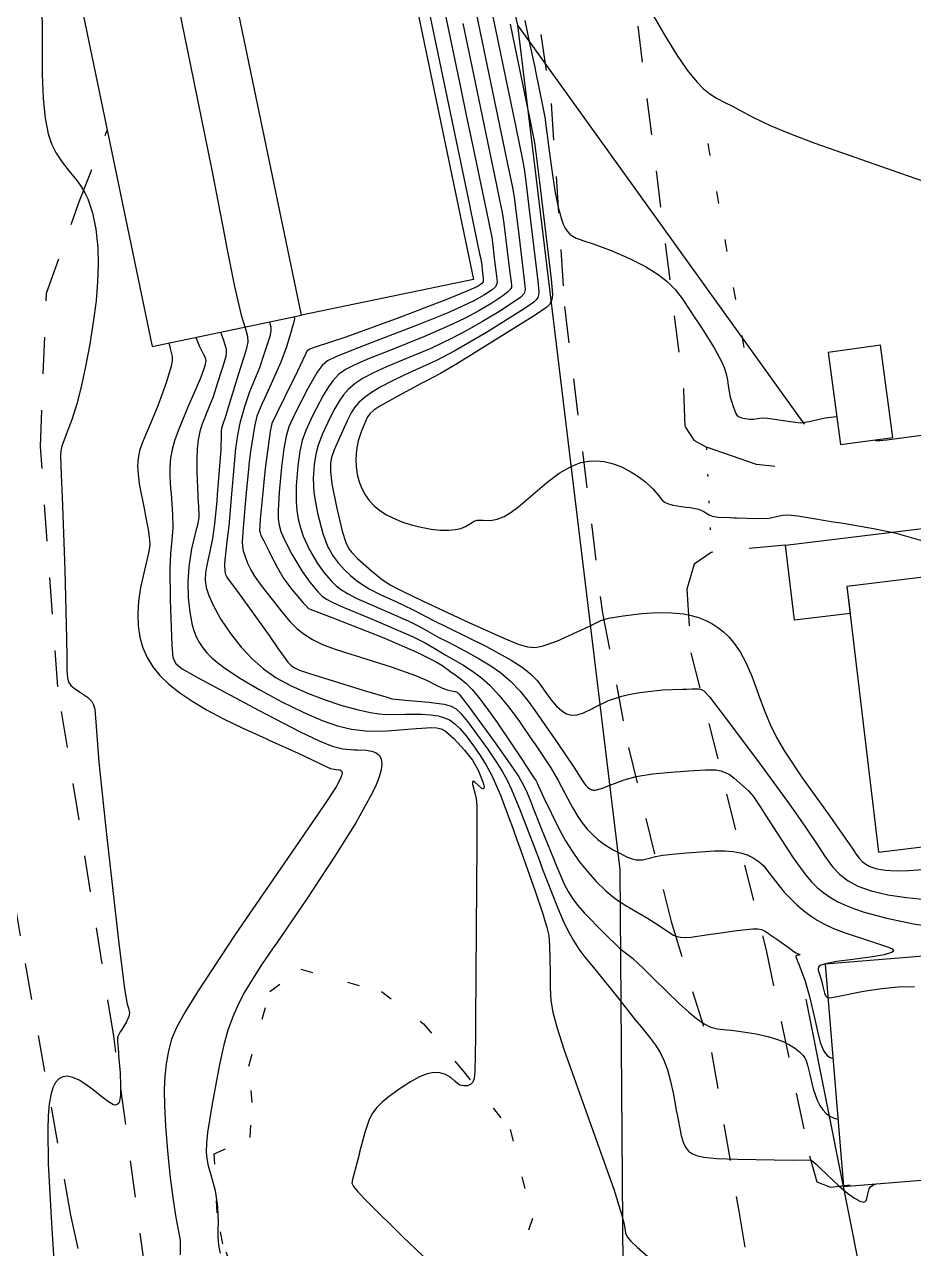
# Model space of a CAD drawing. Header units: metres. Extents: x 1233805 to 1234355, y 654698 to 655114.
# Drawn here: x 1234159.9 to 1234196.4, y 654823.4 to 654873.7 of the extents above; entities that cross this region are included whole.
import ezdxf

# ---------------------------------------------------------------- set-up
doc = ezdxf.new("R2010")
doc.units = ezdxf.units.M
for name, pattern in [('ИИDash_05_15', [2, 0.5, -1.5]), ('ИИDash_15_15', [3, 1.5, -1.5]), ('ИИDot', [1, 0, -1])]:
    doc.linetypes.add(name, pattern=pattern)
for name, color, linetype, lineweight in [('ИИ_ГОРИЗОНТАЛИ_ОСН', 32, 'Continuous', 25), ('ИИ_ГОРИЗОНТАЛИ_УТОЛЩ', 32, 'Continuous', 30), ('ИИ_ДОРОГИ_АД', 7, 'Continuous', 25), ('ИИ_ЛЭП_НН', 250, 'Continuous', 25), ('ИИ_СТРОЕНИЕ', 7, 'Continuous', 25), ('ИИ_УГОДЬЯ', 7, 'Continuous', 25)]:
    doc.layers.add(name, color=color, linetype=linetype, lineweight=lineweight)

msp = doc.modelspace()

# ---------------------------------------------------------------- linework, layer by layer
at = {"layer": 'ИИ_ГОРИЗОНТАЛИ_ОСН'}
for points, elevation in [([(1234178.109, 654875.903), (1234179.649, 654868.514), (1234179.746, 654868.047), (1234179.961, 654867.01), (1234180.025, 654866.612), (1234180.232, 654864.967), (1234180.459, 654863.096), (1234180.479, 654862.823), (1234180.435, 654862.667), (1234180.301, 654862.517), (1234180.004, 654862.302), (1234179.396, 654861.909), (1234178.729, 654861.505), (1234178.086, 654861.139), (1234177.483, 654860.823), (1234176.598, 654860.406), (1234175.445, 654859.921), (1234174.787, 654859.648), (1234174.244, 654859.401), (1234173.827, 654859.18), (1234173.493, 654858.959), (1234173.221, 654858.727), (1234173.021, 654858.504), (1234172.835, 654858.243), (1234172.657, 654857.939), (1234172.455, 654857.534), (1234172.159, 654856.892), (1234171.974, 654856.427), (1234171.872, 654856.064), (1234171.81, 654855.641), (1234171.771, 654855.058), (1234171.803, 654854.482), (1234171.86, 654854.085), (1234171.945, 654853.643), (1234172.162, 654852.801), (1234172.356, 654852.289), (1234172.589, 654851.869), (1234172.791, 654851.597), (1234173.056, 654851.315), (1234173.305, 654851.082), (1234173.552, 654850.877), (1234173.809, 654850.692), (1234174.075, 654850.526), (1234174.526, 654850.292), (1234175.167, 654850.004), (1234175.484, 654849.864), (1234175.872, 654849.665), (1234176.689, 654849.242), (1234177.275, 654848.956), (1234178.889, 654848.156), (1234179.9, 654847.606), (1234180.356, 654847.312), (1234180.705, 654847.036), (1234180.97, 654846.764), (1234181.236, 654846.407), (1234181.251, 654846.386), (1234181.538, 654845.989), (1234181.77, 654845.715), (1234181.985, 654845.517), (1234182.186, 654845.396), (1234182.394, 654845.345), (1234182.623, 654845.36), (1234182.879, 654845.441), (1234183.223, 654845.606), (1234183.294, 654845.643), (1234183.911, 654845.941), (1234184.457, 654846.127), (1234184.798, 654846.205), (1234185.195, 654846.274), (1234186.12, 654846.376), (1234186.957, 654846.413), (1234187.114, 654846.416), (1234187.326, 654846.424), (1234187.605, 654846.427), (1234187.723, 654846.401), (1234187.83, 654846.337), (1234188.051, 654846.096), (1234188.622, 654845.359), (1234190.07, 654843.421), (1234191.329, 654841.698), (1234191.969, 654840.788), (1234192.565, 654839.902), (1234192.787, 654839.568), (1234193.114, 654839.115), (1234193.412, 654838.797), (1234193.756, 654838.536), (1234194.158, 654838.324), (1234194.707, 654838.13), (1234195.382, 654837.968), (1234196.149, 654837.845), (1234196.933, 654837.775)], 11), ([(1234178.801, 654875.753), (1234180.102, 654869.5), (1234180.378, 654868.15), (1234180.45, 654867.706), (1234180.452, 654867.688), (1234180.518, 654867.151), (1234180.648, 654866.102), (1234181.005, 654863.171), (1234181.043, 654862.73), (1234181.031, 654862.603), (1234180.996, 654862.5), (1234180.933, 654862.405), (1234180.834, 654862.309), (1234180.445, 654862.037), (1234178.892, 654861.065), (1234177.59, 654860.304), (1234176.831, 654859.911), (1234175.99, 654859.526), (1234175.509, 654859.31), (1234175.008, 654859.067), (1234174.552, 654858.822), (1234174.167, 654858.589), (1234173.865, 654858.377), (1234173.645, 654858.184), (1234173.471, 654857.983), (1234173.328, 654857.757), (1234173.165, 654857.431), (1234172.633, 654856.237), (1234172.524, 654855.931), (1234172.481, 654855.697), (1234172.475, 654855.355), (1234172.541, 654854.85), (1234172.731, 654853.893), (1234172.965, 654852.901), (1234173.106, 654852.43), (1234173.232, 654852.171), (1234173.354, 654852.016), (1234173.596, 654851.778), (1234174.161, 654851.267), (1234174.615, 654850.9), (1234174.93, 654850.692), (1234175.254, 654850.529), (1234175.301, 654850.508), (1234175.419, 654850.449), (1234176.268, 654850.035), (1234178.173, 654849.145), (1234179.61, 654848.502), (1234180.198, 654848.264), (1234180.581, 654848.15), (1234180.875, 654848.123), (1234181.179, 654848.174), (1234181.777, 654848.385), (1234182.618, 654848.761), (1234183.093, 654848.99), (1234183.597, 654849.228), (1234183.903, 654849.326), (1234184.502, 654849.419), (1234185.27, 654849.512), (1234185.915, 654849.554), (1234186.494, 654849.551), (1234186.998, 654849.5), (1234187.306, 654849.437), (1234187.602, 654849.349), (1234187.884, 654849.237), (1234188.15, 654849.101), (1234188.401, 654848.941), (1234188.635, 654848.758), (1234188.851, 654848.552), (1234189.049, 654848.325), (1234189.315, 654847.94), (1234189.562, 654847.479), (1234189.794, 654846.938), (1234190.067, 654846.193), (1234190.074, 654846.173), (1234190.324, 654845.487), (1234190.549, 654844.959), (1234190.816, 654844.427), (1234191.14, 654843.869), (1234191.868, 654842.768), (1234192.999, 654841.186), (1234193.25, 654840.84), (1234194.02, 654839.737), (1234194.077, 654839.65), (1234194.213, 654839.461), (1234194.337, 654839.327), (1234194.48, 654839.218), (1234194.648, 654839.13), (1234194.937, 654839.036), (1234195.293, 654838.976), (1234195.723, 654838.949), (1234196.233, 654838.954), (1234197.416, 654839.044)], 11.5), ([(1234176.397, 654874.882), (1234178.202, 654866.231), (1234178.234, 654866.078), (1234178.331, 654865.617), (1234178.61, 654864.286), (1234178.641, 654864.14), (1234178.694, 654863.845), (1234178.719, 654863.623), (1234178.755, 654863.299), (1234178.757, 654863.284), (1234178.759, 654863.144), (1234178.68, 654863.057), (1234178.517, 654862.955), (1234178.243, 654862.822), (1234177.285, 654862.425), (1234175.288, 654861.666), (1234173.106, 654860.873), (1234171.857, 654860.454), (1234171.637, 654860.38), (1234171.525, 654860.307), (1234171.457, 654860.185), (1234171.451, 654860.171), (1234171.12, 654859.477), (1234170.588, 654858.393), (1234170.283, 654857.771), (1234170.077, 654857.324), (1234169.997, 654856.998), (1234169.796, 654855.475), (1234169.59, 654853.379), (1234169.569, 654852.931), (1234169.584, 654852.827), (1234169.624, 654852.725), (1234169.736, 654852.501), (1234169.954, 654852.067), (1234170.002, 654851.968), (1234170.298, 654851.388), (1234170.568, 654850.943), (1234170.904, 654850.49), (1234171.36, 654849.956), (1234171.368, 654849.947), (1234171.461, 654849.842), (1234171.576, 654849.717), (1234171.639, 654849.693), (1234171.639, 654849.693), (1234172.579, 654849.34), (1234174.672, 654848.511), (1234176.063, 654847.918), (1234176.791, 654847.552), (1234177.057, 654847.389), (1234177.311, 654847.208), (1234177.441, 654847.113), (1234177.551, 654847.04), (1234177.814, 654846.854), (1234178.048, 654846.653), (1234178.297, 654846.396), (1234178.564, 654846.08), (1234178.906, 654845.631), (1234179.325, 654845.043), (1234180.421, 654843.411), (1234180.433, 654843.392), (1234180.851, 654842.756), (1234180.927, 654842.64), (1234180.971, 654842.556), (1234180.972, 654842.554), (1234181.253, 654841.942), (1234181.862, 654840.689), (1234182.141, 654840.185), (1234182.408, 654839.752), (1234182.707, 654839.327), (1234183.04, 654838.913), (1234183.403, 654838.512), (1234183.794, 654838.13), (1234184.193, 654837.794), (1234184.663, 654837.501), (1234184.761, 654837.444), (1234185.514, 654837), (1234186.004, 654836.69), (1234186.227, 654836.534), (1234186.58, 654836.307), (1234186.721, 654836.252), (1234186.87, 654836.221), (1234187.058, 654836.211), (1234187.291, 654836.224), (1234188.014, 654836.328), (1234188.233, 654836.364), (1234189.186, 654836.502), (1234189.841, 654836.563), (1234190.046, 654836.562), (1234190.194, 654836.537), (1234190.315, 654836.486), (1234190.473, 654836.38), (1234190.498, 654836.363), (1234190.826, 654836.134), (1234191.283, 654835.812), (1234191.473, 654835.668), (1234191.606, 654835.575), (1234191.711, 654835.533), (1234191.778, 654835.501), (1234191.667, 654835.475), (1234191.629, 654835.47), (1234191.6, 654835.459), (1234191.599, 654835.427), (1234191.687, 654835.196), (1234191.694, 654835.179), (1234191.97, 654834.461), (1234192.173, 654833.787), (1234192.369, 654832.908), (1234192.502, 654832.291), (1234192.606, 654831.902), (1234192.744, 654831.564), (1234192.823, 654831.445), (1234192.911, 654831.353), (1234193.012, 654831.285), (1234193.128, 654831.241)], 9.5), ([(1234185.746, 654874.086), (1234186.219, 654873.255), (1234186.701, 654872.481), (1234187.145, 654871.838), (1234187.536, 654871.351), (1234187.802, 654871.079), (1234188.071, 654870.858), (1234188.351, 654870.679), (1234188.72, 654870.492), (1234188.999, 654870.354), (1234189.25, 654870.217), (1234189.87, 654869.886), (1234190.551, 654869.568), (1234191.391, 654869.218), (1234192.391, 654868.836), (1234195.908, 654867.603), (1234199.367, 654866.398)], 13), ([(1234177.914, 654873.757), (1234178.269, 654872.054), (1234179.302, 654867.105), (1234179.36, 654866.831), (1234179.533, 654865.986), (1234179.601, 654865.541), (1234179.815, 654863.832), (1234179.913, 654863.02), (1234179.913, 654862.914), (1234179.868, 654862.826), (1234179.757, 654862.716), (1234179.562, 654862.566), (1234179.109, 654862.266), (1234178.572, 654861.948), (1234177.991, 654861.638), (1234177.377, 654861.341), (1234176.342, 654860.892), (1234174.855, 654860.297), (1234174.065, 654859.985), (1234173.476, 654859.734), (1234173.097, 654859.535), (1234172.816, 654859.33), (1234172.576, 654859.077), (1234172.393, 654858.823), (1234172.196, 654858.504), (1234171.744, 654857.638), (1234171.467, 654857.039), (1234171.315, 654856.617), (1234171.219, 654856.189), (1234171.139, 654855.586), (1234171.068, 654854.767), (1234171.066, 654854.114), (1234171.098, 654853.751), (1234171.158, 654853.393), (1234171.246, 654853.042), (1234171.36, 654852.7), (1234171.613, 654852.136), (1234171.947, 654851.568), (1234172.219, 654851.19), (1234172.517, 654850.851), (1234172.72, 654850.657), (1234172.935, 654850.492), (1234173.203, 654850.326), (1234173.535, 654850.152), (1234174.817, 654849.587), (1234175.667, 654849.22), (1234176.005, 654849.054), (1234176.352, 654848.859), (1234176.94, 654848.532), (1234177.303, 654848.347), (1234178.032, 654847.97), (1234178.588, 654847.661), (1234179.065, 654847.367), (1234179.462, 654847.088), (1234179.885, 654846.731), (1234180.276, 654846.325), (1234180.648, 654845.862), (1234181.112, 654845.203), (1234181.167, 654845.123), (1234181.826, 654844.171), (1234182.487, 654843.211), (1234182.844, 654842.647), (1234182.892, 654842.565), (1234182.973, 654842.456), (1234183.062, 654842.369), (1234183.166, 654842.304), (1234183.197, 654842.288), (1234183.2, 654842.287), (1234183.27, 654842.261), (1234183.357, 654842.258), (1234183.622, 654842.325), (1234183.933, 654842.446), (1234184.547, 654842.679), (1234185.048, 654842.824), (1234185.708, 654842.938), (1234186.63, 654843.016), (1234186.866, 654843.032), (1234187.196, 654843.056), (1234187.898, 654843.1), (1234188.318, 654843.09), (1234188.524, 654843.054), (1234188.706, 654842.991), (1234188.874, 654842.899), (1234189.065, 654842.756), (1234189.653, 654842.233), (1234189.848, 654842.011), (1234190.149, 654841.561), (1234190.355, 654841.238), (1234191.497, 654839.486), (1234191.78, 654839.078), (1234192.015, 654838.77), (1234192.248, 654838.502), (1234192.488, 654838.267), (1234192.75, 654838.049), (1234193.031, 654837.854), (1234193.337, 654837.678), (1234193.668, 654837.519), (1234194.017, 654837.381), (1234194.414, 654837.247), (1234195.342, 654836.998), (1234196.44, 654836.776), (1234197.633, 654836.597)], 10.5), ([(1234180.464, 654873.869), (1234180.675, 654872.881), (1234180.742, 654872.578), (1234180.827, 654872.191), (1234180.863, 654872.015), (1234180.935, 654871.658), (1234181.031, 654871.197), (1234181.227, 654870.243), (1234181.3, 654869.841), (1234181.301, 654869.827), (1234181.32, 654869.677), (1234181.425, 654868.85), (1234181.429, 654868.82), (1234181.574, 654867.726), (1234181.706, 654866.884), (1234181.839, 654866.209), (1234181.971, 654865.714), (1234182.047, 654865.51), (1234182.127, 654865.343), (1234182.217, 654865.209), (1234182.32, 654865.099), (1234182.434, 654865.014), (1234182.573, 654864.94), (1234183.013, 654864.787), (1234183.275, 654864.704), (1234184.021, 654864.43), (1234184.773, 654864.103), (1234185.426, 654863.768), (1234185.95, 654863.442), (1234186.321, 654863.15), (1234186.645, 654862.824), (1234186.936, 654862.455), (1234187.282, 654861.93), (1234187.398, 654861.748), (1234187.709, 654861.274), (1234188.248, 654860.436), (1234188.554, 654859.873), (1234188.66, 654859.618), (1234188.741, 654859.36), (1234188.799, 654859.1), (1234188.844, 654858.789), (1234188.865, 654858.633), (1234188.912, 654858.4), (1234188.989, 654858.15), (1234189.031, 654858.018), (1234189.051, 654857.948), (1234189.132, 654857.729), (1234189.185, 654857.659), (1234189.255, 654857.606), (1234189.37, 654857.557), (1234189.521, 654857.522), (1234189.7, 654857.504), (1234189.875, 654857.506), (1234190.024, 654857.527), (1234190.219, 654857.552), (1234190.439, 654857.546), (1234191.296, 654857.423), (1234191.596, 654857.375), (1234191.793, 654857.351), (1234191.869, 654857.357), (1234191.872, 654857.358), (1234191.882, 654857.359), (1234192.148, 654857.401), (1234192.325, 654857.443), (1234192.812, 654857.553), (1234193.148, 654857.602), (1234193.284, 654857.604)], 12.5), ([(1234169.972, 654861.492), (1234169.974, 654861.488), (1234170.032, 654861.279), (1234170.035, 654861.122), (1234169.986, 654860.893), (1234169.867, 654860.519), (1234169.816, 654860.367), (1234169.748, 654860.151), (1234169.56, 654859.607), (1234169.42, 654859.281), (1234169.147, 654858.622), (1234168.943, 654858.005), (1234168.76, 654857.336), (1234168.656, 654856.838), (1234168.581, 654856.296), (1234168.452, 654854.885), (1234168.428, 654854.585), (1234168.299, 654853.121), (1234168.221, 654852.474), (1234168.125, 654851.574), (1234168.138, 654851.235), (1234168.168, 654851.118), (1234168.22, 654851.016), (1234168.359, 654850.823), (1234168.656, 654850.423), (1234169.958, 654848.609), (1234170.308, 654848.104), (1234170.732, 654847.512), (1234170.858, 654847.381), (1234171, 654847.287), (1234171.214, 654847.194), (1234171.581, 654847.066), (1234173.859, 654846.357), (1234174.76, 654846.092), (1234174.814, 654846.076), (1234174.998, 654846.018), (1234174.999, 654846.018), (1234175.444, 654845.971), (1234175.549, 654845.963), (1234176.524, 654845.879), (1234177.149, 654845.791), (1234177.439, 654845.711), (1234177.651, 654845.597), (1234177.844, 654845.416), (1234178.116, 654845.08), (1234178.938, 654843.961), (1234179.267, 654843.472), (1234179.533, 654843.042), (1234179.737, 654842.672), (1234179.921, 654842.293), (1234180.284, 654841.394), (1234180.342, 654841.241), (1234180.602, 654840.571), (1234181.064, 654839.371), (1234181.185, 654839.049), (1234181.79, 654837.481), (1234182.031, 654836.921), (1234182.249, 654836.466), (1234182.461, 654836.086), (1234182.688, 654835.734), (1234182.94, 654835.397), (1234183.292, 654834.973), (1234183.529, 654834.691), (1234184.269, 654833.755), (1234185.003, 654832.826), (1234185.243, 654832.538), (1234185.597, 654832.109), (1234185.833, 654831.79), (1234186.025, 654831.479), (1234186.181, 654831.166), (1234186.327, 654830.774), (1234186.459, 654830.307), (1234186.577, 654829.764), (1234186.705, 654829.039), (1234186.711, 654829.001), (1234186.89, 654828.072), (1234186.976, 654827.797), (1234187.074, 654827.594), (1234187.2, 654827.438), (1234187.36, 654827.322), (1234187.559, 654827.241), (1234187.824, 654827.183), (1234188.343, 654827.131), (1234189.21, 654827.1), (1234191.467, 654827.063), (1234192.173, 654827.071), (1234192.178, 654827.072), (1234192.223, 654827.072), (1234192.267, 654827.051), (1234192.436, 654826.903), (1234192.61, 654826.731), (1234193.382, 654825.996), (1234193.726, 654825.708), (1234194.015, 654825.499), (1234194.239, 654825.376), (1234194.394, 654825.341), (1234194.459, 654825.363), (1234194.507, 654825.421), (1234194.568, 654825.664), (1234194.62, 654825.891), (1234194.674, 654825.974), (1234194.765, 654826.04), (1234194.898, 654826.091)], 8.5), ([(1234170.984, 654861.703), (1234170.987, 654861.695), (1234171.003, 654861.619), (1234170.945, 654861.392), (1234170.898, 654861.225), (1234170.888, 654861.19), (1234170.672, 654860.476), (1234170.437, 654859.835), (1234169.865, 654858.556), (1234169.658, 654858.11), (1234169.458, 654857.62), (1234169.352, 654857.194), (1234169.193, 654856.178), (1234169.141, 654855.744), (1234169.129, 654855.638), (1234169.121, 654855.573), (1234169.054, 654854.901), (1234169.008, 654854.33), (1234168.911, 654853.195), (1234168.896, 654853.034), (1234168.857, 654852.471), (1234168.867, 654852.276), (1234168.899, 654852.09), (1234168.968, 654851.852), (1234169.071, 654851.59), (1234169.206, 654851.315), (1234169.361, 654851.047), (1234169.546, 654850.776), (1234169.825, 654850.417), (1234170.084, 654850.087), (1234170.174, 654849.971), (1234170.532, 654849.515), (1234170.828, 654849.177), (1234171.117, 654848.892), (1234171.398, 654848.662), (1234171.744, 654848.443), (1234172.149, 654848.249), (1234172.632, 654848.067), (1234173.361, 654847.836), (1234173.452, 654847.808), (1234174.973, 654847.324), (1234175.981, 654846.966), (1234176.429, 654846.776), (1234176.852, 654846.563), (1234177.085, 654846.445), (1234177.282, 654846.376), (1234177.516, 654846.328), (1234177.6, 654846.313), (1234177.681, 654846.282), (1234177.766, 654846.203), (1234178.182, 654845.666), (1234179.255, 654844.211), (1234179.966, 654843.195), (1234180.216, 654842.802), (1234180.406, 654842.464), (1234180.557, 654842.146), (1234180.737, 654841.708), (1234180.781, 654841.595), (1234181.159, 654840.663), (1234181.649, 654839.45), (1234181.719, 654839.271), (1234182.085, 654838.406), (1234182.249, 654838.099), (1234182.431, 654837.816), (1234182.651, 654837.527), (1234182.925, 654837.208), (1234183.673, 654836.437), (1234184.366, 654835.763), (1234184.603, 654835.576), (1234184.608, 654835.573), (1234184.891, 654835.357), (1234185.37, 654834.907), (1234185.756, 654834.524), (1234186.823, 654833.484), (1234187.206, 654833.138), (1234187.518, 654832.88), (1234187.832, 654832.663), (1234188.113, 654832.525), (1234188.383, 654832.451), (1234188.753, 654832.412), (1234188.954, 654832.396), (1234189.446, 654832.336), (1234189.974, 654832.246), (1234190.455, 654832.139), (1234190.851, 654832.024), (1234191.117, 654831.922), (1234191.35, 654831.804), (1234191.551, 654831.673), (1234191.752, 654831.507), (1234191.763, 654831.497), (1234191.776, 654831.486), (1234191.897, 654831.371), (1234191.971, 654831.271), (1234192.033, 654831.14), (1234192.09, 654830.959), (1234192.164, 654830.639), (1234192.321, 654829.995), (1234192.486, 654829.53), (1234192.595, 654829.311), (1234192.715, 654829.132), (1234192.851, 654828.986), (1234193.004, 654828.871), (1234193.179, 654828.786), (1234193.335, 654828.741)], 9), ([(1234167.957, 654861.072), (1234168.078, 654860.738), (1234168.159, 654860.516), (1234168.191, 654860.372), (1234168.195, 654860.235), (1234168.173, 654860.079), (1234168.04, 654859.627), (1234167.999, 654859.504), (1234167.837, 654858.989), (1234167.656, 654858.42), (1234167.377, 654857.721), (1234167.342, 654857.641), (1234167.206, 654857.306), (1234167.113, 654856.994), (1234167.045, 654856.651), (1234167.004, 654856.277), (1234166.986, 654855.857), (1234166.987, 654855.345), (1234167.048, 654854.022), (1234167.05, 654853.994), (1234167.068, 654853.461), (1234167.049, 654853.301), (1234166.999, 654853.097), (1234166.964, 654852.974), (1234166.765, 654852.174), (1234166.656, 654851.436), (1234166.623, 654850.817), (1234166.637, 654850.178), (1234166.698, 654849.574), (1234166.8, 654849.044), (1234166.88, 654848.771), (1234166.976, 654848.53), (1234167.092, 654848.309), (1234167.233, 654848.101), (1234167.402, 654847.898), (1234167.605, 654847.697), (1234167.847, 654847.49), (1234168.134, 654847.274), (1234168.777, 654846.849), (1234169.579, 654846.378), (1234170.488, 654845.891), (1234171.389, 654845.45), (1234172.136, 654845.127), (1234172.764, 654844.909), (1234173.343, 654844.771), (1234173.93, 654844.701), (1234174.346, 654844.687), (1234174.816, 654844.696), (1234175.997, 654844.787), (1234176.239, 654844.81), (1234176.614, 654844.836), (1234176.849, 654844.827), (1234177.029, 654844.78), (1234177.202, 654844.681), (1234177.549, 654844.38), (1234177.985, 654843.908), (1234178.313, 654843.489), (1234178.544, 654843.085), (1234178.661, 654842.814), (1234178.751, 654842.558), (1234178.79, 654842.381), (1234178.774, 654842.305), (1234178.702, 654842.332), (1234178.55, 654842.469), (1234178.416, 654842.592), (1234178.346, 654842.63), (1234178.317, 654842.6), (1234178.321, 654842.502), (1234178.43, 654842.094), (1234178.43, 654842.094), (1234178.474, 654841.907), (1234178.494, 654841.619), (1234178.499, 654840.05), (1234178.471, 654836.56), (1234178.44, 654832.782), (1234178.436, 654832.114), (1234178.415, 654830.695), (1234178.384, 654830.423), (1234178.325, 654830.265), (1234178.234, 654830.172), (1234178.109, 654830.12), (1234177.954, 654830.111), (1234177.8, 654830.148), (1234177.703, 654830.205), (1234177.596, 654830.306), (1234177.421, 654830.465), (1234177.208, 654830.588), (1234176.977, 654830.652), (1234176.726, 654830.658), (1234176.458, 654830.604), (1234176.141, 654830.48), (1234175.767, 654830.281), (1234175.344, 654830.011), (1234174.904, 654829.692), (1234174.598, 654829.44), (1234174.381, 654829.22), (1234174.214, 654828.992), (1234174.077, 654828.728), (1234173.89, 654828.202), (1234173.677, 654827.389), (1234173.654, 654827.293), (1234173.388, 654826.272), (1234173.385, 654826.264), (1234173.364, 654826.121), (1234173.427, 654825.981), (1234173.616, 654825.755), (1234174.007, 654825.35), (1234175.458, 654823.92), (1234177.119, 654822.321)], 7.5), ([(1234165.832, 654860.63), (1234165.895, 654860.409), (1234165.977, 654860.07), (1234165.975, 654859.895), (1234165.94, 654859.682), (1234165.744, 654859.035), (1234165.383, 654858.054), (1234165.017, 654857.155), (1234164.923, 654856.944), (1234164.74, 654856.515), (1234164.636, 654856.202), (1234164.575, 654855.894), (1234164.555, 654855.575), (1234164.571, 654855.242), (1234164.621, 654854.844), (1234164.832, 654853.765), (1234164.885, 654853.521), (1234164.992, 654852.964), (1234165.048, 654852.547), (1234165.055, 654852.351), (1234165.054, 654852.329), (1234165.054, 654852.326), (1234165.004, 654852.014), (1234164.838, 654851.291), (1234164.827, 654851.248), (1234164.679, 654850.579), (1234164.593, 654850.024), (1234164.557, 654849.5), (1234164.573, 654849.011), (1234164.643, 654848.544), (1234164.767, 654848.109), (1234164.944, 654847.705), (1234165.176, 654847.331), (1234165.472, 654846.974), (1234165.844, 654846.617), (1234166.293, 654846.259), (1234166.819, 654845.901), (1234167.411, 654845.549), (1234168.087, 654845.189), (1234168.845, 654844.822), (1234169.825, 654844.38), (1234169.993, 654844.305), (1234171.157, 654843.777), (1234172.043, 654843.35), (1234172.175, 654843.284), (1234172.485, 654843.148), (1234172.696, 654843.11), (1234172.73, 654843.109), (1234172.867, 654843.096), (1234172.939, 654843.053), (1234172.962, 654842.97), (1234172.935, 654842.844), (1234172.853, 654842.658), (1234172.71, 654842.402), (1234172.238, 654841.672), (1234171.58, 654840.714), (1234171.013, 654839.894), (1234168.57, 654836.333), (1234167.039, 654834.02), (1234166.507, 654833.154), (1234166.154, 654832.506), (1234165.95, 654832.027), (1234165.828, 654831.554), (1234165.73, 654831.02), (1234165.674, 654830.515), (1234165.648, 654829.946), (1234165.654, 654829.305), (1234165.699, 654828.461), (1234165.782, 654827.445), (1234165.898, 654826.335), (1234166.026, 654825.331), (1234166.126, 654824.702), (1234166.238, 654824.134), (1234166.302, 654823.777), (1234166.307, 654823.465), (1234166.308, 654823.18)], 6.5), ([(1234166.947, 654860.862), (1234166.957, 654860.832), (1234167.099, 654860.483), (1234167.251, 654860.182), (1234167.303, 654860.083), (1234167.342, 654859.982), (1234167.358, 654859.892), (1234167.32, 654859.702), (1234167.316, 654859.688), (1234167.291, 654859.613), (1234167.136, 654859.185), (1234166.865, 654858.558), (1234166.648, 654858.066), (1234166.218, 654857.018), (1234166.077, 654856.606), (1234165.978, 654856.248), (1234165.912, 654855.892), (1234165.88, 654855.533), (1234165.88, 654855.155), (1234165.912, 654854.663), (1234165.932, 654854.426), (1234165.993, 654853.593), (1234166.002, 654853.048), (1234165.956, 654852.537), (1234165.901, 654851.966), (1234165.877, 654851.383), (1234165.89, 654850.083), (1234165.961, 654848.206), (1234166.005, 654847.725), (1234166.05, 654847.585), (1234166.121, 654847.469), (1234166.229, 654847.361), (1234166.388, 654847.247), (1234167.013, 654846.893), (1234169.518, 654845.552), (1234171.237, 654844.661), (1234172.014, 654844.289), (1234172.553, 654844.073), (1234172.99, 654843.961), (1234173.448, 654843.92), (1234173.596, 654843.918), (1234173.946, 654843.906), (1234174.183, 654843.869), (1234174.364, 654843.798), (1234174.492, 654843.69), (1234174.57, 654843.536), (1234174.594, 654843.338), (1234174.565, 654843.094), (1234174.482, 654842.803), (1234174.339, 654842.445), (1234174.131, 654842.011), (1234173.521, 654840.92), (1234172.665, 654839.544), (1234171.506, 654837.794), (1234170.269, 654835.986), (1234170.127, 654835.783), (1234169.652, 654835.091), (1234169.27, 654834.499), (1234168.95, 654833.961), (1234168.696, 654833.48), (1234168.462, 654832.953), (1234168.268, 654832.402), (1234168.102, 654831.796), (1234167.924, 654830.989), (1234167.614, 654829.381), (1234167.428, 654828.195), (1234167.386, 654827.761), (1234167.375, 654827.409), (1234167.396, 654827.115), (1234167.452, 654826.832), (1234167.562, 654826.459), (1234167.74, 654825.812), (1234167.839, 654825.14), (1234167.868, 654824.473), (1234167.857, 654824.231), (1234167.847, 654823.948), (1234167.858, 654823.724), (1234167.893, 654823.494), (1234167.953, 654823.248)], 7), ([(1234194.856, 654856.643), (1234194.897, 654856.628), (1234195.059, 654856.621), (1234195.349, 654856.647), (1234197.477, 654856.942)], 12.5)]:
    msp.add_lwpolyline(points, dxfattribs=dict(at, elevation=elevation))
at = {"layer": 'ИИ_ГОРИЗОНТАЛИ_УТОЛЩ'}
for points, elevation in [([(1234176.1, 654879.38), (1234177.835, 654871.065), (1234178.074, 654869.917), (1234178.3, 654868.836), (1234178.956, 654865.695), (1234178.997, 654865.5), (1234179.105, 654864.972), (1234179.151, 654864.65), (1234179.214, 654864.116), (1234179.301, 654863.377), (1234179.303, 654863.362), (1234179.324, 654863.141), (1234179.309, 654863.023), (1234179.25, 654862.927), (1234179.119, 654862.815), (1234178.807, 654862.608), (1234178.396, 654862.38), (1234177.883, 654862.13), (1234177.271, 654861.859), (1234176.04, 654861.359), (1234174.148, 654860.63), (1234173.343, 654860.322), (1234172.706, 654860.065), (1234172.364, 654859.889), (1234172.137, 654859.703), (1234171.932, 654859.427), (1234171.555, 654858.764), (1234171.034, 654857.741), (1234170.775, 654857.187), (1234170.656, 654856.807), (1234170.564, 654856.298), (1234170.467, 654855.53), (1234170.367, 654854.496), (1234170.328, 654853.747), (1234170.336, 654853.415), (1234170.372, 654853.144), (1234170.441, 654852.888), (1234170.558, 654852.599), (1234170.891, 654851.949), (1234171.304, 654851.266), (1234171.633, 654850.802), (1234171.978, 654850.388), (1234172.134, 654850.233), (1234172.311, 654850.109), (1234172.583, 654849.965), (1234172.996, 654849.778), (1234174.092, 654849.321), (1234175.85, 654848.576), (1234176.377, 654848.315), (1234176.838, 654848.039), (1234177.19, 654847.823), (1234177.415, 654847.698), (1234177.917, 654847.413), (1234178.318, 654847.153), (1234178.687, 654846.872), (1234179.024, 654846.57), (1234179.403, 654846.167), (1234179.811, 654845.669), (1234180.246, 654845.078), (1234180.785, 654844.291), (1234180.845, 654844.202), (1234181.041, 654843.911), (1234181.532, 654843.172), (1234181.84, 654842.657), (1234182.13, 654842.106), (1234182.421, 654841.552), (1234182.642, 654841.178), (1234182.827, 654840.913), (1234183.027, 654840.664), (1234183.243, 654840.435), (1234183.47, 654840.228), (1234183.744, 654840.022), (1234184.101, 654839.811), (1234184.149, 654839.784), (1234184.178, 654839.768), (1234184.681, 654839.508), (1234184.875, 654839.436), (1234185.044, 654839.397), (1234185.309, 654839.398), (1234185.645, 654839.479), (1234185.838, 654839.533), (1234186.141, 654839.587), (1234186.655, 654839.639), (1234186.976, 654839.668), (1234187.114, 654839.681), (1234188.267, 654839.767), (1234188.687, 654839.769), (1234189.029, 654839.746), (1234189.33, 654839.692), (1234189.605, 654839.605), (1234189.852, 654839.485), (1234190.091, 654839.323), (1234190.094, 654839.321), (1234190.098, 654839.318), (1234190.289, 654839.148), (1234190.61, 654838.732), (1234190.619, 654838.72), (1234191.131, 654838.077), (1234191.384, 654837.805), (1234191.643, 654837.556), (1234191.916, 654837.324), (1234192.197, 654837.114), (1234192.488, 654836.925), (1234192.788, 654836.757), (1234193.159, 654836.583), (1234193.589, 654836.411), (1234194.72, 654836.041), (1234195.415, 654835.813), (1234195.565, 654835.738), (1234195.62, 654835.674), (1234195.601, 654835.63), (1234195.532, 654835.587), (1234195.24, 654835.5), (1234194.749, 654835.414), (1234193.949, 654835.308), (1234193.275, 654835.219), (1234192.881, 654835.146), (1234192.638, 654835.07), (1234192.57, 654835.029), (1234192.53, 654834.986), (1234192.518, 654834.937), (1234192.529, 654834.871), (1234192.582, 654834.703), (1234192.663, 654834.437), (1234192.715, 654834.198), (1234192.779, 654833.92), (1234192.817, 654833.828), (1234192.862, 654833.77), (1234192.922, 654833.739), (1234193.001, 654833.733), (1234193.229, 654833.775), (1234194.387, 654833.999), (1234195.136, 654834.113), (1234195.812, 654834.177), (1234196.483, 654834.198)], 10), ([(1234160.606, 654874.922), (1234160.632, 654873.574), (1234160.63, 654873.058), (1234160.632, 654871.661), (1234160.67, 654870.673), (1234160.751, 654869.861), (1234160.88, 654869.221), (1234161.021, 654868.805), (1234161.211, 654868.419), (1234161.45, 654868.056), (1234161.799, 654867.623), (1234162.071, 654867.291), (1234162.252, 654867.035), (1234162.386, 654866.802), (1234162.505, 654866.547), (1234162.609, 654866.268), (1234162.699, 654865.968), (1234162.836, 654865.3), (1234162.914, 654864.544), (1234162.933, 654863.865), (1234162.91, 654863.145), (1234162.845, 654862.363), (1234162.734, 654861.487), (1234162.589, 654860.575), (1234162.418, 654859.663), (1234162.235, 654858.828), (1234162.052, 654858.123), (1234161.859, 654857.516), (1234161.613, 654856.871), (1234161.436, 654856.391), (1234161.396, 654856.205), (1234161.38, 654856), (1234161.411, 654855.205), (1234161.457, 654854.298), (1234161.569, 654851.307), (1234161.636, 654848.485), (1234161.643, 654847.737), (1234161.649, 654847.16), (1234161.67, 654846.876), (1234161.718, 654846.697), (1234161.813, 654846.565), (1234161.944, 654846.455), (1234162.168, 654846.304), (1234162.491, 654846.078), (1234162.673, 654845.896), (1234162.746, 654845.765), (1234162.791, 654845.594), (1234162.854, 654844.873), (1234162.964, 654843.406), (1234163.256, 654840.564), (1234163.775, 654836.079), (1234164.016, 654834.104), (1234164.12, 654833.475), (1234164.173, 654833.3), (1234164.218, 654833.118), (1234164.197, 654832.966), (1234164.093, 654832.742), (1234163.886, 654832.402), (1234163.844, 654832.336), (1234163.731, 654832.119), (1234163.729, 654831.951), (1234163.765, 654831.487), (1234163.775, 654831.367), (1234163.834, 654830.649), (1234163.857, 654830.126), (1234163.848, 654829.735), (1234163.806, 654829.481), (1234163.768, 654829.395), (1234163.716, 654829.344), (1234163.651, 654829.325), (1234163.569, 654829.338), (1234163.354, 654829.456), (1234162.981, 654829.746), (1234162.778, 654829.909), (1234162.432, 654830.17), (1234162.148, 654830.347), (1234161.896, 654830.46), (1234161.675, 654830.508), (1234161.481, 654830.49), (1234161.316, 654830.407), (1234161.179, 654830.256), (1234161.072, 654830.038), (1234160.988, 654829.742), (1234160.926, 654829.358), (1234160.885, 654828.885), (1234160.865, 654828.32), (1234160.885, 654826.927), (1234160.991, 654824.943), (1234161.034, 654824.238), (1234161.175, 654821.86)], 6), ([(1234166.126, 654874.979), (1234166.733, 654872.025), (1234167.604, 654867.722), (1234168.119, 654865.043), (1234168.204, 654864.59), (1234168.535, 654862.945), (1234168.813, 654861.772), (1234168.973, 654861.246), (1234169.07, 654860.907), (1234169.08, 654860.662), (1234169.006, 654860.31), (1234168.811, 654859.703), (1234168.682, 654859.32), (1234168.232, 654857.844), (1234168.176, 654857.654), (1234168.036, 654857.218), (1234168.035, 654857.216), (1234168.002, 654857.119), (1234167.988, 654857.008), (1234167.986, 654856.886), (1234167.968, 654856.248), (1234167.853, 654854.733), (1234167.826, 654854.402), (1234167.804, 654854.129), (1234167.717, 654853.198), (1234167.63, 654852.6), (1234167.529, 654852.069), (1234167.456, 654851.768), (1234167.379, 654851.436), (1234167.339, 654851.182), (1234167.33, 654850.883), (1234167.374, 654850.584), (1234167.476, 654850.254), (1234167.64, 654849.882), (1234167.966, 654849.298), (1234168.374, 654848.69), (1234168.812, 654848.131), (1234169.256, 654847.656), (1234169.729, 654847.243), (1234170.25, 654846.88), (1234170.839, 654846.554), (1234171.541, 654846.239), (1234172.22, 654845.979), (1234172.909, 654845.749), (1234173.557, 654845.568), (1234174.125, 654845.446), (1234174.461, 654845.397), (1234174.789, 654845.371), (1234175.531, 654845.377), (1234175.807, 654845.387), (1234176.22, 654845.385), (1234176.588, 654845.359), (1234176.905, 654845.309), (1234177.168, 654845.236), (1234177.393, 654845.132), (1234177.597, 654844.988), (1234177.799, 654844.792), (1234178.051, 654844.494), (1234178.364, 654844.086), (1234178.637, 654843.691), (1234178.882, 654843.292), (1234179.1, 654842.888), (1234179.468, 654842.059), (1234179.88, 654840.95), (1234179.902, 654840.887), (1234180.126, 654840.265), (1234180.264, 654839.886), (1234180.894, 654838.112), (1234181.201, 654837.176), (1234181.284, 654836.899), (1234181.365, 654836.632), (1234181.367, 654836.626), (1234181.448, 654836.289), (1234181.488, 654835.861), (1234181.507, 654834.764), (1234181.512, 654834.136), (1234181.539, 654833.627), (1234181.623, 654833.137), (1234181.794, 654832.49), (1234182.072, 654831.62), (1234183.126, 654828.662), (1234184.121, 654825.869), (1234184.44, 654824.847), (1234184.531, 654824.483), (1234184.585, 654824.188), (1234184.607, 654824.064), (1234184.675, 654823.918), (1234184.82, 654823.742), (1234185.086, 654823.487), (1234185.526, 654823.099)], 8), ([(1234179.863, 654873.725), (1234180.665, 654869.871), (1234180.875, 654868.775), (1234180.877, 654868.757), (1234180.915, 654868.444), (1234181.065, 654867.237), (1234181.551, 654863.247), (1234181.607, 654862.636), (1234181.595, 654862.466), (1234181.555, 654862.332), (1234181.482, 654862.214), (1234181.365, 654862.099), (1234180.887, 654861.773), (1234177.696, 654859.786), (1234177.003, 654859.378), (1234176.457, 654859.089), (1234176.23, 654858.973), (1234175.252, 654858.451), (1234174.509, 654858.027), (1234174.261, 654857.863), (1234174.109, 654857.732), (1234174.008, 654857.596), (1234173.901, 654857.376), (1234173.736, 654856.974), (1234173.623, 654856.606), (1234173.552, 654856.234), (1234173.525, 654855.862), (1234173.536, 654855.538), (1234173.581, 654855.224), (1234173.658, 654854.927), (1234173.766, 654854.648), (1234173.904, 654854.391), (1234174.072, 654854.157), (1234174.269, 654853.946), (1234174.495, 654853.759), (1234174.76, 654853.588), (1234175.069, 654853.43), (1234175.417, 654853.288), (1234175.796, 654853.165), (1234176.204, 654853.062), (1234176.614, 654852.988), (1234177.005, 654852.946), (1234177.349, 654852.938), (1234177.605, 654852.962), (1234177.832, 654853.015), (1234178.031, 654853.095), (1234178.24, 654853.219), (1234178.39, 654853.308), (1234178.505, 654853.348), (1234178.75, 654853.348), (1234179.06, 654853.342), (1234179.333, 654853.389), (1234179.616, 654853.499), (1234179.91, 654853.673), (1234180.227, 654853.916), (1234180.703, 654854.327), (1234181.367, 654854.896), (1234181.876, 654855.275), (1234182.343, 654855.548), (1234182.562, 654855.644), (1234182.772, 654855.715), (1234183.078, 654855.775), (1234183.396, 654855.789), (1234183.725, 654855.756), (1234184.062, 654855.677), (1234184.41, 654855.55), (1234184.76, 654855.379), (1234185.108, 654855.164), (1234185.435, 654854.917), (1234185.727, 654854.643), (1234185.972, 654854.344), (1234186.109, 654854.175), (1234186.232, 654854.078), (1234186.368, 654854.018), (1234186.548, 654853.967), (1234187.088, 654853.886), (1234187.26, 654853.865), (1234187.605, 654853.8), (1234187.826, 654853.708), (1234187.912, 654853.648), (1234188.038, 654853.565), (1234188.164, 654853.517), (1234188.413, 654853.48), (1234188.91, 654853.455), (1234189.056, 654853.449), (1234189.168, 654853.445), (1234190.011, 654853.42), (1234190.514, 654853.437), (1234190.86, 654853.51), (1234191.07, 654853.559), (1234191.279, 654853.569), (1234191.68, 654853.529), (1234192.42, 654853.408), (1234193.06, 654853.301), (1234193.55, 654853.223), (1234194.803, 654853.015), (1234195.668, 654852.828), (1234196.25, 654852.664), (1234196.82, 654852.504)], 12)]:
    msp.add_lwpolyline(points, dxfattribs=dict(at, elevation=elevation))
at = {"layer": 'ИИ_ДОРОГИ_АД', "linetype": 'ИИDash_15_15'}
for points in [[(1234186.499, 654772.43), (1234185.087, 654775.837), (1234182.653, 654779.993), (1234178.607, 654786.162), (1234174.411, 654792.016), (1234171.249, 654796.889), (1234169.627, 654799.628), (1234166.927, 654805.767), (1234165.406, 654809.475), (1234163.969, 654814.629), (1234161.815, 654824.807), (1234159.735, 654836.277), (1234157.314, 654850.821), (1234157.022, 654857.684), (1234157.635, 654863.288), (1234157.669, 654867.693), (1234155.678, 654883.81), (1234154.898, 654887.395), (1234153.73, 654892.278), (1234151.987, 654901.674), (1234147.064, 654917.772), (1234146.616, 654918.416), (1234145.971, 654918.763)], [(1234197.975, 654900.128), (1234197.59, 654899.904), (1234196.876, 654898.759), (1234196.29, 654896.512), (1234195.893, 654894.681), (1234194.279, 654894.008), (1234191.809, 654893.738), (1234190.114, 654893.667), (1234188.111, 654892.748), (1234185.367, 654891.347), (1234184.423, 654890.605), (1234183.733, 654889.802), (1234183.394, 654888.691), (1234183.488, 654886.826), (1234183.671, 654884.514), (1234183.903, 654881.574), (1234184.626, 654876.396), (1234185.108, 654873.647), (1234186.992, 654858.696), (1234187.05, 654857.179), (1234187.415, 654856.641), (1234187.927, 654856.344)], [(1234180.242, 654879.236), (1234181.553, 654870.46), (1234182.098, 654862.128), (1234183.655, 654849.527), (1234184.728, 654844.014), (1234186.479, 654836.862), (1234188.139, 654831.484), (1234189.258, 654824.964), (1234190.134, 654819.807), (1234189.896, 654814.572), (1234188.631, 654811.41), (1234188.436, 654807.615), (1234188.043, 654802.252), (1234187.459, 654800.841), (1234185.659, 654800.257), (1234183.956, 654800.646), (1234182.367, 654801.97), (1234180.968, 654801.132)], [(1234181.039, 654794.746), (1234182.208, 654793.357), (1234183.401, 654791.345), (1234185.042, 654787.203), (1234185.511, 654785.172), (1234185.12, 654784.546), (1234184.227, 654784.364), (1234183.052, 654784.756), (1234180.261, 654788.232), (1234175.902, 654794.402), (1234170.308, 654805.04), (1234168.151, 654808.937), (1234167.047, 654812.435), (1234164.865, 654822.575), (1234163.574, 654832.161), (1234161.27, 654846.503), (1234160.562, 654856.37), (1234160.807, 654862.675), (1234162.126, 654866.357), (1234163.308, 654869.364)], [(1234191.181, 654852.33), (1234188.131, 654852.027), (1234187.428, 654851.538), (1234187.13, 654850.512), (1234187.289, 654847.906), (1234190.381, 654835.689), (1234192.165, 654827.242), (1234192.466, 654826.169), (1234193.026, 654825.954), (1234193.831, 654826.055)]]:
    msp.add_lwpolyline(points, dxfattribs=at)
at = {"layer": 'ИИ_ДОРОГИ_АД'}
msp.add_lwpolyline([(1234190.746, 654855.555), (1234189.983, 654855.64), (1234187.927, 654856.344)], dxfattribs=at)
at = {"layer": 'ИИ_ДОРОГИ_АД', "linetype": 'ИИDot'}
msp.add_lwpolyline([(1234187.927, 654856.344), (1234188.131, 654852.027)], dxfattribs=at)
at = {"layer": 'ИИ_ЛЭП_НН', "elevation": -11.67}
for points in [[(1234161.978, 654934.825), (1234173.077, 654903.717), (1234180.16, 654873.686), (1234184.365, 654839.004), (1234184.636, 654804.491), (1234183.229, 654770.133), (1234192.646, 654732.06)], [(1234180.16, 654873.686), (1234191.951, 654857.288)]]:
    msp.add_lwpolyline(points, dxfattribs=at)
at = {"layer": 'ИИ_ЛЭП_НН'}
msp.add_lwpolyline([(1234210.181, 654726.963), (1234197.131, 654754.262), (1234199.193, 654797.752), (1234192.034, 654833.676)], dxfattribs=at)
at = {"layer": 'ИИ_СТРОЕНИЕ'}
for points in [[(1234171.295, 654861.768), (1234160.88, 654911.763), (1234167.937, 654913.233), (1234178.352, 654863.238), (1234171.295, 654861.768)], [(1234154.754, 654910.426), (1234165.157, 654860.489), (1234171.295, 654861.768), (1234160.88, 654911.763), (1234157.119, 654910.942), (1234154.754, 654910.426)], [(1234192.929, 654860.243), (1234193.439, 654856.453), (1234195.596, 654856.743), (1234195.086, 654860.533), (1234192.929, 654860.243)], [(1234202.452, 654851.692), (1234193.701, 654850.628), (1234193.833, 654849.524), (1234191.556, 654849.247), (1234191.181, 654852.33), (1234202.211, 654853.672), (1234202.452, 654851.692)], [(1234193.701, 654850.628), (1234195.003, 654839.711), (1234203.753, 654840.775), (1234202.452, 654851.692), (1234193.701, 654850.628)], [(1234192.809, 654835.111), (1234193.563, 654825.981), (1234197.442, 654826.301), (1234199.955, 654826.509), (1234199.201, 654835.639), (1234192.809, 654835.111)]]:
    msp.add_lwpolyline(points, close=True, dxfattribs=at)
at = {"layer": 'ИИ_УГОДЬЯ', "linetype": 'ИИDash_05_15'}
for points in [[(1234187.99, 654868.82), (1234189.523, 654860.14)], [(1234169.115, 654820.963), (1234168.052, 654823.629), (1234167.828, 654824.898), (1234167.706, 654827.318), (1234169.175, 654828), (1234169.266, 654829.425), (1234169.128, 654830.929), (1234169.994, 654833.993), (1234171.257, 654834.909), (1234174.572, 654833.987), (1234176.304, 654832.665), (1234177.91, 654830.757), (1234179.866, 654828.322), (1234180.777, 654824.666), (1234179.859, 654821.839)]]:
    msp.add_lwpolyline(points, dxfattribs=at)

doc.saveas('drawing.dxf')
